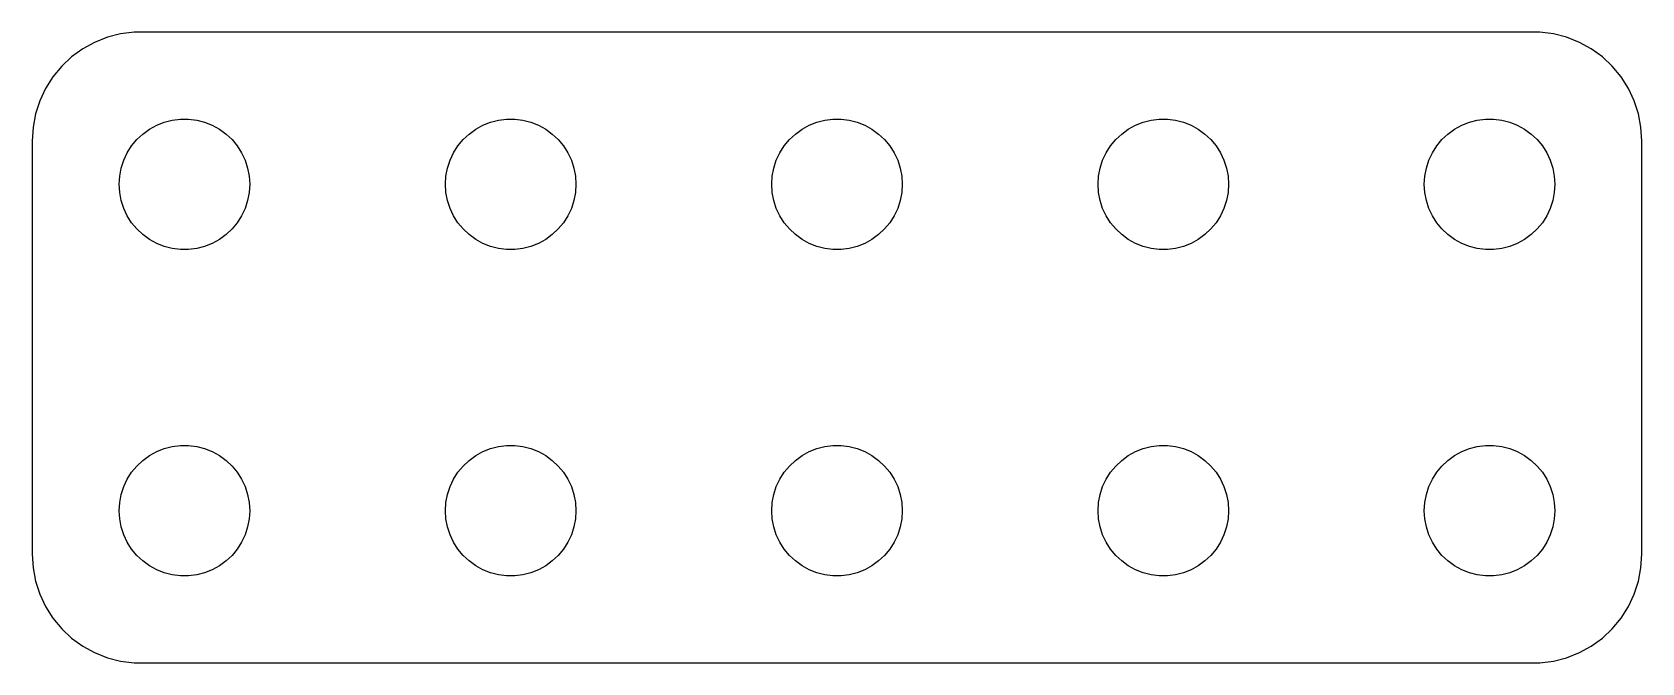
# Model space of a CAD drawing. Header units: metres. Extents: x -18.5 to 18.5, y -7.2 to 7.2.
import ezdxf

# ---------------------------------------------------------------- set-up
doc = ezdxf.new("R2010")
doc.units = ezdxf.units.M

msp = doc.modelspace()

# ---------------------------------------------------------------- linework, layer by layer
for p, q in [((-16.7725, 7.12764), (-17.0644, 7.01205)), ((-16.4684, 7.2057), (-16.7725, 7.12764)), ((-16.157, 7.24506), (-16.4684, 7.2057)), ((16.157, 7.24506), (-16.157, 7.24506)), ((16.4684, 7.2057), (16.157, 7.24506)), ((16.7725, 7.12764), (16.4684, 7.2057)), ((17.0644, 7.01205), (16.7725, 7.12764)), ((-17.5936, 6.67627), (-17.8224, 6.46136)), ((-17.3396, 6.86081), (-17.5936, 6.67627)), ((-17.0644, 7.01205), (-17.3396, 6.86081)), ((17.3396, 6.86081), (17.0644, 7.01205)), ((17.5936, 6.67627), (17.3396, 6.86081)), ((17.8224, 6.46136), (17.5936, 6.67627)), ((-17.8224, 6.46136), (-18.0225, 6.21945)), ((18.0225, 6.21945), (17.8224, 6.46136)), ((-18.1908, 5.95438), (-18.3244, 5.6703)), ((-18.0225, 6.21945), (-18.1908, 5.95438)), ((18.1908, 5.95438), (18.0225, 6.21945)), ((18.3244, 5.6703), (18.1908, 5.95438)), ((-18.3244, 5.6703), (-18.4214, 5.37172)), ((18.4214, 5.37172), (18.3244, 5.6703)), ((-18.4214, 5.37172), (-18.4803, 5.06332)), ((-15.4635, 5.17657), (-15.2811, 5.22342)), ((-15.2811, 5.22342), (-15.0942, 5.24704)), ((-15.0942, 5.24704), (-14.9058, 5.24704)), ((-14.9058, 5.24704), (-14.7189, 5.22342)), ((-14.7189, 5.22342), (-14.5365, 5.17657)), ((-7.96352, 5.17657), (-7.78107, 5.22342)), ((-7.78107, 5.22342), (-7.59418, 5.24704)), ((-7.59418, 5.24704), (-7.40581, 5.24704)), ((-7.40581, 5.24704), (-7.21892, 5.22342)), ((-7.21892, 5.22342), (-7.03647, 5.17657)), ((-0.463516, 5.17657), (-0.281067, 5.22342)), ((-0.281067, 5.22342), (-0.094177, 5.24704)), ((-0.094177, 5.24704), (0.094177, 5.24704)), ((0.094177, 5.24704), (0.281067, 5.22342)), ((0.281067, 5.22342), (0.463516, 5.17657)), ((7.03647, 5.17657), (7.21892, 5.22342)), ((7.21892, 5.22342), (7.40581, 5.24704)), ((7.40581, 5.24704), (7.59418, 5.24704)), ((7.59418, 5.24704), (7.78107, 5.22342)), ((7.78107, 5.22342), (7.96352, 5.17657)), ((14.5365, 5.17657), (14.7189, 5.22342)), ((14.7189, 5.22342), (14.9058, 5.24704)), ((14.9058, 5.24704), (15.0942, 5.24704)), ((15.0942, 5.24704), (15.2811, 5.22342)), ((15.2811, 5.22342), (15.4635, 5.17657)), ((18.4803, 5.06332), (18.4214, 5.37172)), ((-18.4803, 5.06332), (-18.5, 4.75)), ((-16.0934, 4.77681), (-15.9561, 4.90576)), ((-15.9561, 4.90576), (-15.8037, 5.01648)), ((-15.8037, 5.01648), (-15.6387, 5.10724)), ((-15.6387, 5.10724), (-15.4635, 5.17657)), ((-14.5365, 5.17657), (-14.3613, 5.10724)), ((-14.3613, 5.10724), (-14.1963, 5.01648)), ((-14.1963, 5.01648), (-14.0439, 4.90576)), ((-14.0439, 4.90576), (-13.9065, 4.77681)), ((-8.59344, 4.77681), (-8.45613, 4.90576)), ((-8.45613, 4.90576), (-8.30373, 5.01648)), ((-8.30373, 5.01648), (-8.13866, 5.10724)), ((-8.13866, 5.10724), (-7.96352, 5.17657)), ((-7.03647, 5.17657), (-6.86133, 5.10724)), ((-6.86133, 5.10724), (-6.69626, 5.01648)), ((-6.69626, 5.01648), (-6.54385, 4.90576)), ((-6.54385, 4.90576), (-6.40654, 4.77681)), ((-1.09344, 4.77681), (-0.956131, 4.90576)), ((-0.956131, 4.90576), (-0.803726, 5.01648)), ((-0.803726, 5.01648), (-0.638657, 5.10724)), ((-0.638657, 5.10724), (-0.463516, 5.17657)), ((0.463516, 5.17657), (0.638657, 5.10724)), ((0.638657, 5.10724), (0.803726, 5.01648)), ((0.803726, 5.01648), (0.956131, 4.90576)), ((0.956131, 4.90576), (1.09344, 4.77681)), ((6.40654, 4.77681), (6.54385, 4.90576)), ((6.54385, 4.90576), (6.69626, 5.01648)), ((6.69626, 5.01648), (6.86133, 5.10724)), ((6.86133, 5.10724), (7.03647, 5.17657)), ((7.96352, 5.17657), (8.13866, 5.10724)), ((8.13866, 5.10724), (8.30373, 5.01648)), ((8.30373, 5.01648), (8.45613, 4.90576)), ((8.45613, 4.90576), (8.59344, 4.77681)), ((13.9065, 4.77681), (14.0439, 4.90576)), ((14.0439, 4.90576), (14.1963, 5.01648)), ((14.1963, 5.01648), (14.3613, 5.10724)), ((14.3613, 5.10724), (14.5365, 5.17657)), ((15.4635, 5.17657), (15.6387, 5.10724)), ((15.6387, 5.10724), (15.8037, 5.01648)), ((15.8037, 5.01648), (15.9561, 4.90576)), ((15.9561, 4.90576), (16.0934, 4.77681)), ((18.5, 4.75), (18.4803, 5.06332)), ((-18.5, 4.75), (-18.5, -4.75)), ((-16.3947, 4.30219), (-16.3145, 4.47263)), ((-16.3145, 4.47263), (-16.2135, 4.63167)), ((-16.2135, 4.63167), (-16.0934, 4.77681)), ((-13.9065, 4.77681), (-13.7865, 4.63167)), ((-13.7865, 4.63167), (-13.6855, 4.47263)), ((-13.6855, 4.47263), (-13.6053, 4.30219)), ((-8.89465, 4.30219), (-8.81445, 4.47263)), ((-8.81445, 4.47263), (-8.71352, 4.63167)), ((-8.71352, 4.63167), (-8.59344, 4.77681)), ((-6.40654, 4.77681), (-6.28647, 4.63167)), ((-6.28647, 4.63167), (-6.18553, 4.47263)), ((-6.18553, 4.47263), (-6.10533, 4.30219)), ((-1.39465, 4.30219), (-1.31445, 4.47263)), ((-1.31445, 4.47263), (-1.21352, 4.63167)), ((-1.21352, 4.63167), (-1.09344, 4.77681)), ((1.09344, 4.77681), (1.21352, 4.63167)), ((1.21352, 4.63167), (1.31445, 4.47263)), ((1.31445, 4.47263), (1.39465, 4.30219)), ((6.10533, 4.30219), (6.18553, 4.47263)), ((6.18553, 4.47263), (6.28647, 4.63167)), ((6.28647, 4.63167), (6.40654, 4.77681)), ((8.59344, 4.77681), (8.71352, 4.63167)), ((8.71352, 4.63167), (8.81445, 4.47263)), ((8.81445, 4.47263), (8.89465, 4.30219)), ((13.6053, 4.30219), (13.6855, 4.47263)), ((13.6855, 4.47263), (13.7865, 4.63167)), ((13.7865, 4.63167), (13.9065, 4.77681)), ((16.0934, 4.77681), (16.2135, 4.63167)), ((16.2135, 4.63167), (16.3145, 4.47263)), ((16.3145, 4.47263), (16.3947, 4.30219)), ((18.5, -4.75), (18.5, 4.75)), ((-16.4882, 3.93799), (-16.4529, 4.12303)), ((-16.4529, 4.12303), (-16.3947, 4.30219)), ((-13.6053, 4.30219), (-13.5471, 4.12303)), ((-13.5471, 4.12303), (-13.5118, 3.93799)), ((-8.98816, 3.93799), (-8.95287, 4.12303)), ((-8.95287, 4.12303), (-8.89465, 4.30219)), ((-6.10533, 4.30219), (-6.04712, 4.12303)), ((-6.04712, 4.12303), (-6.01183, 3.93799)), ((-1.48816, 3.93799), (-1.45287, 4.12303)), ((-1.45287, 4.12303), (-1.39465, 4.30219)), ((1.39465, 4.30219), (1.45287, 4.12303)), ((1.45287, 4.12303), (1.48816, 3.93799)), ((6.01183, 3.93799), (6.04712, 4.12303)), ((6.04712, 4.12303), (6.10533, 4.30219)), ((8.89465, 4.30219), (8.95287, 4.12303)), ((8.95287, 4.12303), (8.98816, 3.93799)), ((13.5118, 3.93799), (13.5471, 4.12303)), ((13.5471, 4.12303), (13.6053, 4.30219)), ((16.3947, 4.30219), (16.4529, 4.12303)), ((16.4529, 4.12303), (16.4882, 3.93799)), ((-16.5, 3.75), (-16.4882, 3.93799)), ((-16.4882, 3.562), (-16.5, 3.75)), ((-13.5118, 3.93799), (-13.5, 3.75)), ((-13.5, 3.75), (-13.5118, 3.562)), ((-9, 3.75), (-8.98816, 3.93799)), ((-8.98816, 3.562), (-9, 3.75)), ((-6.01183, 3.93799), (-6, 3.75)), ((-6, 3.75), (-6.01183, 3.562)), ((-1.5, 3.75), (-1.48816, 3.93799)), ((-1.48816, 3.562), (-1.5, 3.75)), ((1.48816, 3.93799), (1.5, 3.75)), ((1.5, 3.75), (1.48816, 3.562)), ((6, 3.75), (6.01183, 3.93799)), ((6.01183, 3.562), (6, 3.75)), ((8.98816, 3.93799), (9, 3.75)), ((9, 3.75), (8.98816, 3.562)), ((13.5, 3.75), (13.5118, 3.93799)), ((13.5118, 3.562), (13.5, 3.75)), ((16.4882, 3.93799), (16.5, 3.75)), ((16.5, 3.75), (16.4882, 3.562)), ((-16.4529, 3.37695), (-16.4882, 3.562)), ((-16.3947, 3.1978), (-16.4529, 3.37695)), ((-13.5471, 3.37695), (-13.6053, 3.1978)), ((-13.5118, 3.562), (-13.5471, 3.37695)), ((-8.95287, 3.37695), (-8.98816, 3.562)), ((-8.89465, 3.1978), (-8.95287, 3.37695)), ((-6.04712, 3.37695), (-6.10533, 3.1978)), ((-6.01183, 3.562), (-6.04712, 3.37695)), ((-1.45287, 3.37695), (-1.48816, 3.562)), ((-1.39465, 3.1978), (-1.45287, 3.37695)), ((1.45287, 3.37695), (1.39465, 3.1978)), ((1.48816, 3.562), (1.45287, 3.37695)), ((6.04712, 3.37695), (6.01183, 3.562)), ((6.10533, 3.1978), (6.04712, 3.37695)), ((8.95287, 3.37695), (8.89465, 3.1978)), ((8.98816, 3.562), (8.95287, 3.37695)), ((13.5471, 3.37695), (13.5118, 3.562)), ((13.6053, 3.1978), (13.5471, 3.37695)), ((16.4529, 3.37695), (16.3947, 3.1978)), ((16.4882, 3.562), (16.4529, 3.37695)), ((-16.3145, 3.02736), (-16.3947, 3.1978)), ((-16.2135, 2.86832), (-16.3145, 3.02736)), ((-13.6855, 3.02736), (-13.7865, 2.86832)), ((-13.6053, 3.1978), (-13.6855, 3.02736)), ((-8.81445, 3.02736), (-8.89465, 3.1978)), ((-8.71352, 2.86832), (-8.81445, 3.02736)), ((-6.18553, 3.02736), (-6.28647, 2.86832)), ((-6.10533, 3.1978), (-6.18553, 3.02736)), ((-1.31445, 3.02736), (-1.39465, 3.1978)), ((-1.21352, 2.86832), (-1.31445, 3.02736)), ((1.31445, 3.02736), (1.21352, 2.86832)), ((1.39465, 3.1978), (1.31445, 3.02736)), ((6.18553, 3.02736), (6.10533, 3.1978)), ((6.28647, 2.86832), (6.18553, 3.02736)), ((8.81445, 3.02736), (8.71352, 2.86832)), ((8.89465, 3.1978), (8.81445, 3.02736)), ((13.6855, 3.02736), (13.6053, 3.1978)), ((13.7865, 2.86832), (13.6855, 3.02736)), ((16.3145, 3.02736), (16.2135, 2.86832)), ((16.3947, 3.1978), (16.3145, 3.02736)), ((-16.0934, 2.72318), (-16.2135, 2.86832)), ((-15.9561, 2.59422), (-16.0934, 2.72318)), ((-15.8037, 2.48351), (-15.9561, 2.59422)), ((-14.0439, 2.59422), (-14.1963, 2.48351)), ((-13.9065, 2.72318), (-14.0439, 2.59422)), ((-13.7865, 2.86832), (-13.9065, 2.72318)), ((-8.59344, 2.72318), (-8.71352, 2.86832)), ((-8.45613, 2.59422), (-8.59344, 2.72318)), ((-8.30373, 2.48351), (-8.45613, 2.59422)), ((-6.54385, 2.59422), (-6.69626, 2.48351)), ((-6.40654, 2.72318), (-6.54385, 2.59422)), ((-6.28647, 2.86832), (-6.40654, 2.72318)), ((-1.09344, 2.72318), (-1.21352, 2.86832)), ((-0.956131, 2.59422), (-1.09344, 2.72318)), ((-0.803726, 2.48351), (-0.956131, 2.59422)), ((0.956131, 2.59422), (0.803726, 2.48351)), ((1.09344, 2.72318), (0.956131, 2.59422)), ((1.21352, 2.86832), (1.09344, 2.72318)), ((6.40654, 2.72318), (6.28647, 2.86832)), ((6.54385, 2.59422), (6.40654, 2.72318)), ((6.69626, 2.48351), (6.54385, 2.59422)), ((8.45613, 2.59422), (8.30373, 2.48351)), ((8.59344, 2.72318), (8.45613, 2.59422)), ((8.71352, 2.86832), (8.59344, 2.72318)), ((13.9065, 2.72318), (13.7865, 2.86832)), ((14.0439, 2.59422), (13.9065, 2.72318)), ((14.1963, 2.48351), (14.0439, 2.59422)), ((15.9561, 2.59422), (15.8037, 2.48351)), ((16.0934, 2.72318), (15.9561, 2.59422)), ((16.2135, 2.86832), (16.0934, 2.72318)), ((-15.6387, 2.39275), (-15.8037, 2.48351)), ((-15.4635, 2.32341), (-15.6387, 2.39275)), ((-15.2811, 2.27657), (-15.4635, 2.32341)), ((-15.0942, 2.25294), (-15.2811, 2.27657)), ((-14.9058, 2.25294), (-15.0942, 2.25294)), ((-14.7189, 2.27657), (-14.9058, 2.25294)), ((-14.5365, 2.32341), (-14.7189, 2.27657)), ((-14.3613, 2.39275), (-14.5365, 2.32341)), ((-14.1963, 2.48351), (-14.3613, 2.39275)), ((-8.13866, 2.39275), (-8.30373, 2.48351)), ((-7.96352, 2.32341), (-8.13866, 2.39275)), ((-7.78107, 2.27657), (-7.96352, 2.32341)), ((-7.59418, 2.25294), (-7.78107, 2.27657)), ((-7.40581, 2.25294), (-7.59418, 2.25294)), ((-7.21892, 2.27657), (-7.40581, 2.25294)), ((-7.03647, 2.32341), (-7.21892, 2.27657)), ((-6.86133, 2.39275), (-7.03647, 2.32341)), ((-6.69626, 2.48351), (-6.86133, 2.39275)), ((-0.638657, 2.39275), (-0.803726, 2.48351)), ((-0.463516, 2.32341), (-0.638657, 2.39275)), ((-0.281067, 2.27657), (-0.463516, 2.32341)), ((-0.094177, 2.25294), (-0.281067, 2.27657)), ((0.094177, 2.25294), (-0.094177, 2.25294)), ((0.281067, 2.27657), (0.094177, 2.25294)), ((0.463516, 2.32341), (0.281067, 2.27657)), ((0.638657, 2.39275), (0.463516, 2.32341)), ((0.803726, 2.48351), (0.638657, 2.39275)), ((6.86133, 2.39275), (6.69626, 2.48351)), ((7.03647, 2.32341), (6.86133, 2.39275)), ((7.21892, 2.27657), (7.03647, 2.32341)), ((7.40581, 2.25294), (7.21892, 2.27657)), ((7.59418, 2.25294), (7.40581, 2.25294)), ((7.78107, 2.27657), (7.59418, 2.25294)), ((7.96352, 2.32341), (7.78107, 2.27657)), ((8.13866, 2.39275), (7.96352, 2.32341)), ((8.30373, 2.48351), (8.13866, 2.39275)), ((14.3613, 2.39275), (14.1963, 2.48351)), ((14.5365, 2.32341), (14.3613, 2.39275)), ((14.7189, 2.27657), (14.5365, 2.32341)), ((14.9058, 2.25294), (14.7189, 2.27657)), ((15.0942, 2.25294), (14.9058, 2.25294)), ((15.2811, 2.27657), (15.0942, 2.25294)), ((15.4635, 2.32341), (15.2811, 2.27657)), ((15.6387, 2.39275), (15.4635, 2.32341)), ((15.8037, 2.48351), (15.6387, 2.39275)), ((-15.9561, -2.59422), (-15.8037, -2.48351)), ((-15.8037, -2.48351), (-15.6387, -2.39275)), ((-15.6387, -2.39275), (-15.4635, -2.32341)), ((-15.4635, -2.32341), (-15.2811, -2.27657)), ((-15.2811, -2.27657), (-15.0942, -2.25294)), ((-15.0942, -2.25294), (-14.9058, -2.25294)), ((-14.9058, -2.25294), (-14.7189, -2.27657)), ((-14.7189, -2.27657), (-14.5365, -2.32341)), ((-14.5365, -2.32341), (-14.3613, -2.39275)), ((-14.3613, -2.39275), (-14.1963, -2.48351)), ((-14.1963, -2.48351), (-14.0439, -2.59422)), ((-8.45613, -2.59422), (-8.30373, -2.48351)), ((-8.30373, -2.48351), (-8.13866, -2.39275)), ((-8.13866, -2.39275), (-7.96352, -2.32341)), ((-7.96352, -2.32341), (-7.78107, -2.27657)), ((-7.78107, -2.27657), (-7.59418, -2.25294)), ((-7.59418, -2.25294), (-7.40581, -2.25294)), ((-7.40581, -2.25294), (-7.21892, -2.27657)), ((-7.21892, -2.27657), (-7.03647, -2.32341)), ((-7.03647, -2.32341), (-6.86133, -2.39275)), ((-6.86133, -2.39275), (-6.69626, -2.48351)), ((-6.69626, -2.48351), (-6.54385, -2.59422)), ((-0.956131, -2.59422), (-0.803726, -2.48351)), ((-0.803726, -2.48351), (-0.638657, -2.39275)), ((-0.638657, -2.39275), (-0.463516, -2.32341)), ((-0.463516, -2.32341), (-0.281067, -2.27657)), ((-0.281067, -2.27657), (-0.094177, -2.25294)), ((-0.094177, -2.25294), (0.094177, -2.25294)), ((0.094177, -2.25294), (0.281067, -2.27657)), ((0.281067, -2.27657), (0.463516, -2.32341)), ((0.463516, -2.32341), (0.638657, -2.39275)), ((0.638657, -2.39275), (0.803726, -2.48351)), ((0.803726, -2.48351), (0.956131, -2.59422)), ((6.54385, -2.59422), (6.69626, -2.48351)), ((6.69626, -2.48351), (6.86133, -2.39275)), ((6.86133, -2.39275), (7.03647, -2.32341)), ((7.03647, -2.32341), (7.21892, -2.27657)), ((7.21892, -2.27657), (7.40581, -2.25294)), ((7.40581, -2.25294), (7.59418, -2.25294)), ((7.59418, -2.25294), (7.78107, -2.27657)), ((7.78107, -2.27657), (7.96352, -2.32341)), ((7.96352, -2.32341), (8.13866, -2.39275)), ((8.13866, -2.39275), (8.30373, -2.48351)), ((8.30373, -2.48351), (8.45613, -2.59422)), ((14.0439, -2.59422), (14.1963, -2.48351)), ((14.1963, -2.48351), (14.3613, -2.39275)), ((14.3613, -2.39275), (14.5365, -2.32341)), ((14.5365, -2.32341), (14.7189, -2.27657)), ((14.7189, -2.27657), (14.9058, -2.25294)), ((14.9058, -2.25294), (15.0942, -2.25294)), ((15.0942, -2.25294), (15.2811, -2.27657)), ((15.2811, -2.27657), (15.4635, -2.32341)), ((15.4635, -2.32341), (15.6387, -2.39275)), ((15.6387, -2.39275), (15.8037, -2.48351)), ((15.8037, -2.48351), (15.9561, -2.59422)), ((-16.3145, -3.02736), (-16.2135, -2.86832)), ((-16.2135, -2.86832), (-16.0934, -2.72318)), ((-16.0934, -2.72318), (-15.9561, -2.59422)), ((-14.0439, -2.59422), (-13.9065, -2.72318)), ((-13.9065, -2.72318), (-13.7865, -2.86832)), ((-13.7865, -2.86832), (-13.6855, -3.02736)), ((-8.81445, -3.02736), (-8.71352, -2.86832)), ((-8.71352, -2.86832), (-8.59344, -2.72318)), ((-8.59344, -2.72318), (-8.45613, -2.59422)), ((-6.54385, -2.59422), (-6.40654, -2.72318)), ((-6.40654, -2.72318), (-6.28647, -2.86832)), ((-6.28647, -2.86832), (-6.18553, -3.02736)), ((-1.31445, -3.02736), (-1.21352, -2.86832)), ((-1.21352, -2.86832), (-1.09344, -2.72318)), ((-1.09344, -2.72318), (-0.956131, -2.59422)), ((0.956131, -2.59422), (1.09344, -2.72318)), ((1.09344, -2.72318), (1.21352, -2.86832)), ((1.21352, -2.86832), (1.31445, -3.02736)), ((6.18553, -3.02736), (6.28647, -2.86832)), ((6.28647, -2.86832), (6.40654, -2.72318)), ((6.40654, -2.72318), (6.54385, -2.59422)), ((8.45613, -2.59422), (8.59344, -2.72318)), ((8.59344, -2.72318), (8.71352, -2.86832)), ((8.71352, -2.86832), (8.81445, -3.02736)), ((13.6855, -3.02736), (13.7865, -2.86832)), ((13.7865, -2.86832), (13.9065, -2.72318)), ((13.9065, -2.72318), (14.0439, -2.59422)), ((15.9561, -2.59422), (16.0934, -2.72318)), ((16.0934, -2.72318), (16.2135, -2.86832)), ((16.2135, -2.86832), (16.3145, -3.02736)), ((-16.4529, -3.37695), (-16.3947, -3.1978)), ((-16.3947, -3.1978), (-16.3145, -3.02736)), ((-13.6855, -3.02736), (-13.6053, -3.1978)), ((-13.6053, -3.1978), (-13.5471, -3.37695)), ((-8.95287, -3.37695), (-8.89465, -3.1978)), ((-8.89465, -3.1978), (-8.81445, -3.02736)), ((-6.18553, -3.02736), (-6.10533, -3.1978)), ((-6.10533, -3.1978), (-6.04712, -3.37695)), ((-1.45287, -3.37695), (-1.39465, -3.1978)), ((-1.39465, -3.1978), (-1.31445, -3.02736)), ((1.31445, -3.02736), (1.39465, -3.1978)), ((1.39465, -3.1978), (1.45287, -3.37695)), ((6.04712, -3.37695), (6.10533, -3.1978)), ((6.10533, -3.1978), (6.18553, -3.02736)), ((8.81445, -3.02736), (8.89465, -3.1978)), ((8.89465, -3.1978), (8.95287, -3.37695)), ((13.5471, -3.37695), (13.6053, -3.1978)), ((13.6053, -3.1978), (13.6855, -3.02736)), ((16.3145, -3.02736), (16.3947, -3.1978)), ((16.3947, -3.1978), (16.4529, -3.37695)), ((-16.5, -3.75), (-16.4882, -3.562)), ((-16.4882, -3.562), (-16.4529, -3.37695)), ((-13.5471, -3.37695), (-13.5118, -3.562)), ((-13.5118, -3.562), (-13.5, -3.75)), ((-9, -3.75), (-8.98816, -3.562)), ((-8.98816, -3.562), (-8.95287, -3.37695)), ((-6.04712, -3.37695), (-6.01183, -3.562)), ((-6.01183, -3.562), (-6, -3.75)), ((-1.5, -3.75), (-1.48816, -3.562)), ((-1.48816, -3.562), (-1.45287, -3.37695)), ((1.45287, -3.37695), (1.48816, -3.562)), ((1.48816, -3.562), (1.5, -3.75)), ((6, -3.75), (6.01183, -3.562)), ((6.01183, -3.562), (6.04712, -3.37695)), ((8.95287, -3.37695), (8.98816, -3.562)), ((8.98816, -3.562), (9, -3.75)), ((13.5, -3.75), (13.5118, -3.562)), ((13.5118, -3.562), (13.5471, -3.37695)), ((16.4529, -3.37695), (16.4882, -3.562)), ((16.4882, -3.562), (16.5, -3.75)), ((-16.4882, -3.93799), (-16.5, -3.75)), ((-16.4529, -4.12303), (-16.4882, -3.93799)), ((-13.5118, -3.93799), (-13.5471, -4.12303)), ((-13.5, -3.75), (-13.5118, -3.93799)), ((-8.98816, -3.93799), (-9, -3.75)), ((-8.95287, -4.12303), (-8.98816, -3.93799)), ((-6.01183, -3.93799), (-6.04712, -4.12303)), ((-6, -3.75), (-6.01183, -3.93799)), ((-1.48816, -3.93799), (-1.5, -3.75)), ((-1.45287, -4.12303), (-1.48816, -3.93799)), ((1.48816, -3.93799), (1.45287, -4.12303)), ((1.5, -3.75), (1.48816, -3.93799)), ((6.01183, -3.93799), (6, -3.75)), ((6.04712, -4.12303), (6.01183, -3.93799)), ((8.98816, -3.93799), (8.95287, -4.12303)), ((9, -3.75), (8.98816, -3.93799)), ((13.5118, -3.93799), (13.5, -3.75)), ((13.5471, -4.12303), (13.5118, -3.93799)), ((16.4882, -3.93799), (16.4529, -4.12303)), ((16.5, -3.75), (16.4882, -3.93799)), ((-16.3947, -4.30219), (-16.4529, -4.12303)), ((-16.3145, -4.47263), (-16.3947, -4.30219)), ((-13.6053, -4.30219), (-13.6855, -4.47263)), ((-13.5471, -4.12303), (-13.6053, -4.30219)), ((-8.89465, -4.30219), (-8.95287, -4.12303)), ((-8.81445, -4.47263), (-8.89465, -4.30219)), ((-6.10533, -4.30219), (-6.18553, -4.47263)), ((-6.04712, -4.12303), (-6.10533, -4.30219)), ((-1.39465, -4.30219), (-1.45287, -4.12303)), ((-1.31445, -4.47263), (-1.39465, -4.30219)), ((1.39465, -4.30219), (1.31445, -4.47263)), ((1.45287, -4.12303), (1.39465, -4.30219)), ((6.10533, -4.30219), (6.04712, -4.12303)), ((6.18553, -4.47263), (6.10533, -4.30219)), ((8.89465, -4.30219), (8.81445, -4.47263)), ((8.95287, -4.12303), (8.89465, -4.30219)), ((13.6053, -4.30219), (13.5471, -4.12303)), ((13.6855, -4.47263), (13.6053, -4.30219)), ((16.3947, -4.30219), (16.3145, -4.47263)), ((16.4529, -4.12303), (16.3947, -4.30219)), ((-18.5, -4.75), (-18.4803, -5.06332)), ((-16.2135, -4.63167), (-16.3145, -4.47263)), ((-16.0934, -4.77681), (-16.2135, -4.63167)), ((-15.9561, -4.90576), (-16.0934, -4.77681)), ((-13.9065, -4.77681), (-14.0439, -4.90576)), ((-13.7865, -4.63167), (-13.9065, -4.77681)), ((-13.6855, -4.47263), (-13.7865, -4.63167)), ((-8.71352, -4.63167), (-8.81445, -4.47263)), ((-8.59344, -4.77681), (-8.71352, -4.63167)), ((-8.45613, -4.90576), (-8.59344, -4.77681)), ((-6.40654, -4.77681), (-6.54385, -4.90576)), ((-6.28647, -4.63167), (-6.40654, -4.77681)), ((-6.18553, -4.47263), (-6.28647, -4.63167)), ((-1.21352, -4.63167), (-1.31445, -4.47263)), ((-1.09344, -4.77681), (-1.21352, -4.63167)), ((-0.956131, -4.90576), (-1.09344, -4.77681)), ((1.09344, -4.77681), (0.956131, -4.90576)), ((1.21352, -4.63167), (1.09344, -4.77681)), ((1.31445, -4.47263), (1.21352, -4.63167)), ((6.28647, -4.63167), (6.18553, -4.47263)), ((6.40654, -4.77681), (6.28647, -4.63167)), ((6.54385, -4.90576), (6.40654, -4.77681)), ((8.59344, -4.77681), (8.45613, -4.90576)), ((8.71352, -4.63167), (8.59344, -4.77681)), ((8.81445, -4.47263), (8.71352, -4.63167)), ((13.7865, -4.63167), (13.6855, -4.47263)), ((13.9065, -4.77681), (13.7865, -4.63167)), ((14.0439, -4.90576), (13.9065, -4.77681)), ((16.0934, -4.77681), (15.9561, -4.90576)), ((16.2135, -4.63167), (16.0934, -4.77681)), ((16.3145, -4.47263), (16.2135, -4.63167)), ((18.4803, -5.06332), (18.5, -4.75)), ((-18.4803, -5.06332), (-18.4214, -5.37172)), ((-15.8037, -5.01648), (-15.9561, -4.90576)), ((-15.6387, -5.10724), (-15.8037, -5.01648)), ((-15.4635, -5.17657), (-15.6387, -5.10724)), ((-15.2811, -5.22342), (-15.4635, -5.17657)), ((-14.5365, -5.17657), (-14.7189, -5.22342)), ((-14.3613, -5.10724), (-14.5365, -5.17657)), ((-14.1963, -5.01648), (-14.3613, -5.10724)), ((-14.0439, -4.90576), (-14.1963, -5.01648)), ((-8.30373, -5.01648), (-8.45613, -4.90576)), ((-8.13866, -5.10724), (-8.30373, -5.01648)), ((-7.96352, -5.17657), (-8.13866, -5.10724)), ((-7.78107, -5.22342), (-7.96352, -5.17657)), ((-7.03647, -5.17657), (-7.21892, -5.22342)), ((-6.86133, -5.10724), (-7.03647, -5.17657)), ((-6.69626, -5.01648), (-6.86133, -5.10724)), ((-6.54385, -4.90576), (-6.69626, -5.01648)), ((-0.803726, -5.01648), (-0.956131, -4.90576)), ((-0.638657, -5.10724), (-0.803726, -5.01648)), ((-0.463516, -5.17657), (-0.638657, -5.10724)), ((-0.281067, -5.22342), (-0.463516, -5.17657)), ((0.463516, -5.17657), (0.281067, -5.22342)), ((0.638657, -5.10724), (0.463516, -5.17657)), ((0.803726, -5.01648), (0.638657, -5.10724)), ((0.956131, -4.90576), (0.803726, -5.01648)), ((6.69626, -5.01648), (6.54385, -4.90576)), ((6.86133, -5.10724), (6.69626, -5.01648)), ((7.03647, -5.17657), (6.86133, -5.10724)), ((7.21892, -5.22342), (7.03647, -5.17657)), ((7.96352, -5.17657), (7.78107, -5.22342)), ((8.13866, -5.10724), (7.96352, -5.17657)), ((8.30373, -5.01648), (8.13866, -5.10724)), ((8.45613, -4.90576), (8.30373, -5.01648)), ((14.1963, -5.01648), (14.0439, -4.90576)), ((14.3613, -5.10724), (14.1963, -5.01648)), ((14.5365, -5.17657), (14.3613, -5.10724)), ((14.7189, -5.22342), (14.5365, -5.17657)), ((15.4635, -5.17657), (15.2811, -5.22342)), ((15.6387, -5.10724), (15.4635, -5.17657)), ((15.8037, -5.01648), (15.6387, -5.10724)), ((15.9561, -4.90576), (15.8037, -5.01648)), ((18.4214, -5.37172), (18.4803, -5.06332)), ((-18.4214, -5.37172), (-18.3244, -5.6703)), ((-15.0942, -5.24704), (-15.2811, -5.22342)), ((-14.9058, -5.24704), (-15.0942, -5.24704)), ((-14.7189, -5.22342), (-14.9058, -5.24704)), ((-7.59418, -5.24704), (-7.78107, -5.22342)), ((-7.40581, -5.24704), (-7.59418, -5.24704)), ((-7.21892, -5.22342), (-7.40581, -5.24704)), ((-0.094177, -5.24704), (-0.281067, -5.22342)), ((0.094177, -5.24704), (-0.094177, -5.24704)), ((0.281067, -5.22342), (0.094177, -5.24704)), ((7.40581, -5.24704), (7.21892, -5.22342)), ((7.59418, -5.24704), (7.40581, -5.24704)), ((7.78107, -5.22342), (7.59418, -5.24704)), ((14.9058, -5.24704), (14.7189, -5.22342)), ((15.0942, -5.24704), (14.9058, -5.24704)), ((15.2811, -5.22342), (15.0942, -5.24704)), ((18.3244, -5.6703), (18.4214, -5.37172)), ((-18.3244, -5.6703), (-18.1908, -5.95438)), ((18.1908, -5.95438), (18.3244, -5.6703)), ((-18.1908, -5.95438), (-18.0225, -6.21945)), ((-18.0225, -6.21945), (-17.8224, -6.46136)), ((17.8224, -6.46136), (18.0225, -6.21945)), ((18.0225, -6.21945), (18.1908, -5.95438)), ((-17.8224, -6.46136), (-17.5936, -6.67627)), ((17.5936, -6.67627), (17.8224, -6.46136)), ((-17.5936, -6.67627), (-17.3396, -6.86081)), ((-17.3396, -6.86081), (-17.0644, -7.01205)), ((-17.0644, -7.01205), (-16.7725, -7.12764)), ((16.7725, -7.12764), (17.0644, -7.01205)), ((17.0644, -7.01205), (17.3396, -6.86081)), ((17.3396, -6.86081), (17.5936, -6.67627)), ((-16.7725, -7.12764), (-16.4684, -7.2057)), ((-16.4684, -7.2057), (-16.157, -7.24506)), ((-16.157, -7.24506), (16.157, -7.24506)), ((16.157, -7.24506), (16.4684, -7.2057)), ((16.4684, -7.2057), (16.7725, -7.12764))]:
    msp.add_line(p, q)

doc.saveas('drawing.dxf')
